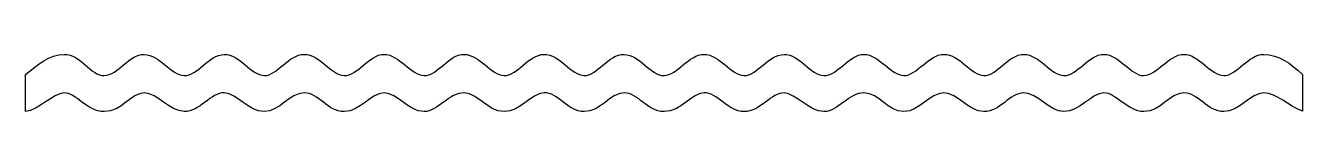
# Model space of a CAD drawing. Header units: centimetres. Extents: x -14.3 to 14.3, y 3.9 to 5.2.
import ezdxf

# ---------------------------------------------------------------- set-up
doc = ezdxf.new("R2010")
doc.units = ezdxf.units.CM
doc.header["$MEASUREMENT"] = 0
doc.layers.add('Layer 1', color=7, linetype='Continuous')

msp = doc.modelspace()

# ---------------------------------------------------------------- linework, layer by layer
at = {"layer": 'Layer 1', "color": 71}
msp.add_open_spline([(-13.42016, 5.21348), (-13.76786, 5.20335), (-14.00257, 4.98823), (-14.2875, 4.76121), (-14.2875, 4.76121), (-14.2875, 4.76121), (-14.2875, 3.93439), (-14.2875, 3.93439), (-14.2875, 3.93439), (-13.99894, 3.96097), (-13.67269, 4.34209), (-13.42016, 4.35193), (-13.42016, 4.35193), (-13.15963, 4.36209), (-12.92469, 3.93423), (-12.52554, 3.93356), (-12.52554, 3.93356), (-12.12645, 3.93289), (-11.9353, 4.35152), (-11.63009, 4.35193), (-11.63009, 4.35193), (-11.3249, 4.35234), (-11.0802, 3.94419), (-10.73547, 3.93356), (-10.73547, 3.93356), (-10.3907, 3.92293), (-10.13689, 4.36804), (-9.84085, 4.35193), (-9.84085, 4.35193), (-9.54513, 4.33585), (-9.2959, 3.92951), (-8.94622, 3.93356), (-8.94622, 3.93356), (-8.59666, 3.93761), (-8.38155, 4.34606), (-8.0516, 4.35193), (-8.0516, 4.35193), (-7.72239, 4.35779), (-7.53392, 3.9263), (-7.15698, 3.93356), (-7.15698, 3.93356), (-6.78013, 3.94082), (-6.56662, 4.35348), (-6.26236, 4.35193), (-6.26236, 4.35193), (-5.95815, 4.35039), (-5.73937, 3.93613), (-5.36691, 3.93356), (-5.36691, 3.93356), (-5.06398, 3.93148), (-4.80803, 4.36131), (-4.47228, 4.35193), (-4.47228, 4.35193), (-4.14122, 4.34268), (-3.9525, 3.93249), (-3.57766, 3.93356), (-3.57766, 3.93356), (-3.20286, 3.93463), (-2.98809, 4.33389), (-2.68304, 4.35193), (-2.68304, 4.35193), (-2.37783, 4.36998), (-2.15894, 3.93413), (-1.78842, 3.93356), (-1.78842, 3.93356), (-1.41793, 3.93299), (-1.20756, 4.34534), (-0.8938, 4.35193), (-0.8938, 4.35193), (-0.58, 4.35853), (-0.38432, 3.9358), (0.00165, 3.93356), (0.00165, 3.93356), (0.38749, 3.93133), (0.59954, 4.33497), (0.89628, 4.35193), (0.89628, 4.35193), (1.19317, 4.36891), (1.42738, 3.93715), (1.7909, 3.93356), (1.7909, 3.93356), (2.15435, 3.92997), (2.41238, 4.36282), (2.68552, 4.35193), (2.68552, 4.35193), (2.95807, 4.34107), (3.25197, 3.93351), (3.58014, 3.93356), (3.58014, 3.93356), (3.90829, 3.93361), (4.1281, 4.35954), (4.47477, 4.35193), (4.47477, 4.35193), (4.82141, 4.34433), (5.00785, 3.93301), (5.36939, 3.93356), (5.36939, 3.93356), (5.73071, 3.93412), (5.93712, 4.35357), (6.26484, 4.35193), (6.26484, 4.35193), (6.58787, 4.35033), (6.7929, 3.94094), (7.15946, 3.93356), (7.15946, 3.93356), (7.52134, 3.92628), (7.73707, 4.35393), (8.05408, 4.35193), (8.05408, 4.35193), (8.37081, 4.34994), (8.60738, 3.93863), (8.94871, 3.93356), (8.94871, 3.93356), (9.29003, 3.9285), (9.56894, 4.34519), (9.84333, 4.35193), (9.84333, 4.35193), (10.11771, 4.35868), (10.36946, 3.93217), (10.73795, 3.93356), (10.73795, 3.93356), (11.10645, 3.93495), (11.31795, 4.34802), (11.6334, 4.35193), (11.6334, 4.35193), (11.94881, 4.35585), (12.16628, 3.92783), (12.52802, 3.93356), (12.52802, 3.93356), (12.88978, 3.93929), (13.12056, 4.35273), (13.42264, 4.35193), (13.42264, 4.35193), (13.71568, 4.35117), (13.96833, 4.05622), (14.2875, 3.94348), (14.2875, 3.94348), (14.2875, 3.94348), (14.2875, 4.767), (14.2875, 4.767), (14.2875, 4.767), (14.02215, 5.00989), (13.76026, 5.21105), (13.42264, 5.21348), (13.42264, 5.21348), (13.07233, 5.21601), (12.82831, 4.73841), (12.52802, 4.73971), (12.52802, 4.73971), (12.2277, 4.74102), (11.97414, 5.21476), (11.6334, 5.21348), (11.6334, 5.21348), (11.29263, 5.21221), (11.03092, 4.7406), (10.73795, 4.73971), (10.73795, 4.73971), (10.44497, 4.73883), (10.1872, 5.21339), (9.84333, 5.21348), (9.84333, 5.21348), (9.49943, 5.21357), (9.24428, 4.73482), (8.94871, 4.73971), (8.94871, 4.73971), (8.65299, 4.74461), (8.40743, 5.21095), (8.05408, 5.21348), (8.05408, 5.21348), (7.70073, 5.21602), (7.44784, 4.73264), (7.15946, 4.73971), (7.15946, 4.73971), (6.87112, 4.74679), (6.61404, 5.21451), (6.26484, 5.21348), (6.26484, 5.21348), (5.91566, 5.21246), (5.66255, 4.73856), (5.36939, 4.73971), (5.36939, 4.73971), (5.0762, 4.74087), (4.81373, 5.21295), (4.47477, 5.21348), (4.47477, 5.21348), (4.13579, 5.21402), (3.88529, 4.73385), (3.58014, 4.73971), (3.58014, 4.73971), (3.275, 4.74558), (3.03771, 5.21876), (2.68552, 5.21348), (2.68552, 5.21348), (2.33334, 5.20821), (2.0836, 4.73683), (1.7909, 4.73971), (1.7909, 4.73971), (1.4982, 4.7426), (1.24722, 5.21313), (0.89628, 5.21348), (0.89628, 5.21348), (0.54507, 5.21383), (0.30099, 4.7439), (0.00165, 4.73971), (0.00165, 4.73971), (-0.29773, 4.73552), (-0.54206, 5.20939), (-0.8938, 5.21348), (-0.8938, 5.21348), (-1.24554, 5.21757), (-1.5036, 4.73095), (-1.78842, 4.73971), (-1.78842, 4.73971), (-2.07333, 4.74848), (-2.33201, 5.21511), (-2.68304, 5.21348), (-2.68304, 5.21348), (-3.0341, 5.21186), (-3.28615, 4.73167), (-3.57766, 4.73971), (-3.57766, 4.73971), (-3.86926, 4.74776), (-4.12603, 5.20923), (-4.47228, 5.21348), (-4.47228, 5.21348), (-4.81523, 5.2177), (-5.06978, 4.73416), (-5.36691, 4.73971), (-5.36691, 4.73971), (-5.66401, 4.74527), (-5.92273, 5.21219), (-6.26236, 5.21348), (-6.26236, 5.21348), (-6.60199, 5.21478), (-6.85709, 4.72261), (-7.15698, 4.73971), (-7.15698, 4.73971), (-7.45675, 4.75682), (-7.69884, 5.21168), (-8.0516, 5.21348), (-8.0516, 5.21348), (-8.40437, 5.21529), (-8.65238, 4.7363), (-8.94622, 4.73971), (-8.94622, 4.73971), (-9.24006, 4.74313), (-9.4901, 5.21875), (-9.84085, 5.21348), (-9.84085, 5.21348), (-10.19154, 5.20822), (-10.43455, 4.72617), (-10.73547, 4.73971), (-10.73547, 4.73971), (-11.0363, 4.75326), (-11.28821, 5.20664), (-11.63009, 5.21348), (-11.63009, 5.21348), (-11.97198, 5.22033), (-12.22326, 4.7457), (-12.52554, 4.73971), (-12.52554, 4.73971), (-12.82782, 4.73373), (-13.06112, 5.22394), (-13.42016, 5.21348)], degree=3, knots=[0, 0, 0, 0, 0.01492537, 0.01492537, 0.01492537, 0.01492537, 0.02985075, 0.02985075, 0.02985075, 0.02985075, 0.04477612, 0.04477612, 0.04477612, 0.04477612, 0.05970149, 0.05970149, 0.05970149, 0.05970149, 0.07462687, 0.07462687, 0.07462687, 0.07462687, 0.08955224, 0.08955224, 0.08955224, 0.08955224, 0.10447761, 0.10447761, 0.10447761, 0.10447761, 0.11940299, 0.11940299, 0.11940299, 0.11940299, 0.13432836, 0.13432836, 0.13432836, 0.13432836, 0.14925373, 0.14925373, 0.14925373, 0.14925373, 0.1641791, 0.1641791, 0.1641791, 0.1641791, 0.17910448, 0.17910448, 0.17910448, 0.17910448, 0.19402985, 0.19402985, 0.19402985, 0.19402985, 0.20895522, 0.20895522, 0.20895522, 0.20895522, 0.2238806, 0.2238806, 0.2238806, 0.2238806, 0.23880597, 0.23880597, 0.23880597, 0.23880597, 0.25373134, 0.25373134, 0.25373134, 0.25373134, 0.26865672, 0.26865672, 0.26865672, 0.26865672, 0.28358209, 0.28358209, 0.28358209, 0.28358209, 0.29850746, 0.29850746, 0.29850746, 0.29850746, 0.31343284, 0.31343284, 0.31343284, 0.31343284, 0.32835821, 0.32835821, 0.32835821, 0.32835821, 0.34328358, 0.34328358, 0.34328358, 0.34328358, 0.35820896, 0.35820896, 0.35820896, 0.35820896, 0.37313433, 0.37313433, 0.37313433, 0.37313433, 0.3880597, 0.3880597, 0.3880597, 0.3880597, 0.40298507, 0.40298507, 0.40298507, 0.40298507, 0.41791045, 0.41791045, 0.41791045, 0.41791045, 0.43283582, 0.43283582, 0.43283582, 0.43283582, 0.44776119, 0.44776119, 0.44776119, 0.44776119, 0.46268657, 0.46268657, 0.46268657, 0.46268657, 0.47761194, 0.47761194, 0.47761194, 0.47761194, 0.49253731, 0.49253731, 0.49253731, 0.49253731, 0.50746269, 0.50746269, 0.50746269, 0.50746269, 0.52238806, 0.52238806, 0.52238806, 0.52238806, 0.53731343, 0.53731343, 0.53731343, 0.53731343, 0.55223881, 0.55223881, 0.55223881, 0.55223881, 0.56716418, 0.56716418, 0.56716418, 0.56716418, 0.58208955, 0.58208955, 0.58208955, 0.58208955, 0.59701493, 0.59701493, 0.59701493, 0.59701493, 0.6119403, 0.6119403, 0.6119403, 0.6119403, 0.62686567, 0.62686567, 0.62686567, 0.62686567, 0.64179104, 0.64179104, 0.64179104, 0.64179104, 0.65671642, 0.65671642, 0.65671642, 0.65671642, 0.67164179, 0.67164179, 0.67164179, 0.67164179, 0.68656716, 0.68656716, 0.68656716, 0.68656716, 0.70149254, 0.70149254, 0.70149254, 0.70149254, 0.71641791, 0.71641791, 0.71641791, 0.71641791, 0.73134328, 0.73134328, 0.73134328, 0.73134328, 0.74626866, 0.74626866, 0.74626866, 0.74626866, 0.76119403, 0.76119403, 0.76119403, 0.76119403, 0.7761194, 0.7761194, 0.7761194, 0.7761194, 0.79104478, 0.79104478, 0.79104478, 0.79104478, 0.80597015, 0.80597015, 0.80597015, 0.80597015, 0.82089552, 0.82089552, 0.82089552, 0.82089552, 0.8358209, 0.8358209, 0.8358209, 0.8358209, 0.85074627, 0.85074627, 0.85074627, 0.85074627, 0.86567164, 0.86567164, 0.86567164, 0.86567164, 0.88059701, 0.88059701, 0.88059701, 0.88059701, 0.89552239, 0.89552239, 0.89552239, 0.89552239, 0.91044776, 0.91044776, 0.91044776, 0.91044776, 0.92537313, 0.92537313, 0.92537313, 0.92537313, 0.94029851, 0.94029851, 0.94029851, 0.94029851, 0.95522388, 0.95522388, 0.95522388, 0.95522388, 0.97014925, 0.97014925, 0.97014925, 0.97014925, 1, 1, 1, 1], dxfattribs=at)

doc.saveas('drawing.dxf')
